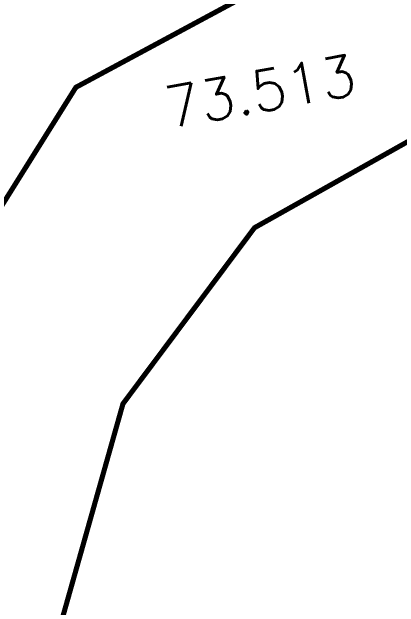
# Model space of a CAD drawing. Header units: inches. Extents: x 350994 to 353538, y 1581369 to 1583842.
# Drawn here: x 351311.85 to 351319.43, y 1583215.96 to 1583227.62 of the extents above; entities that cross this region are included whole.
import ezdxf
from ezdxf.enums import TextEntityAlignment as Align

# ---------------------------------------------------------------- set-up
doc = ezdxf.new("R2010")
doc.units = ezdxf.units.IN
doc.header["$MEASUREMENT"] = 0
doc.linetypes.add('1', pattern=[0])
doc.layers.add('LEVELS', color=184, linetype='Continuous')
doc.layers.add("ROAD'S", color=1, linetype='1')
doc.styles.add('ROMANS', font='ROMANS.shx')

msp = doc.modelspace()

# ---------------------------------------------------------------- linework, layer by layer
at = {"layer": "ROAD'S", "lineweight": 5, "const_width": 0.1}
for points in [[(351317.487, 1583228.503), (351313.102, 1583226.143), (351310.106, 1583221.358), (351294.05, 1583162.92), (351273.802, 1583085.925), (351258.369, 1583027.872), (351254.42, 1583019.465), (351250.17, 1583012.038), (351241.945, 1583000.403), (351234.518, 1582991.191), (351227.915, 1582984.272), (351223.815, 1582980.708), (351216.075, 1582974.768), (351205.729, 1582968.054), (351195.161, 1582963.402), (351186.703, 1582961.475), (351180.028, 1582961.008), (351164.43, 1582964.173), (351151.021, 1582970.189), (351133.807, 1582982.757), (351124.847, 1582989.538), (351104.244, 1583004.297), (351093.691, 1583010.162)], [(351304.091, 1583161.22), (351297.751, 1583162.377), (351314.025, 1583219.946), (351316.602, 1583223.393), (351320.614, 1583225.647), (351331.388, 1583224.159), (351392.046, 1583203.837)]]:
    msp.add_lwpolyline(points, dxfattribs=at)

# ---------------------------------------------------------------- texts
at = {"layer": 'LEVELS', "lineweight": 9, "style": 'ROMANS'}
msp.add_text('73.513', height=0.8, rotation=10.2158, dxfattribs=at).set_placement((351316.716, 1583226.067, -28.331), align=Align.MIDDLE_CENTER)

doc.saveas('drawing.dxf')
